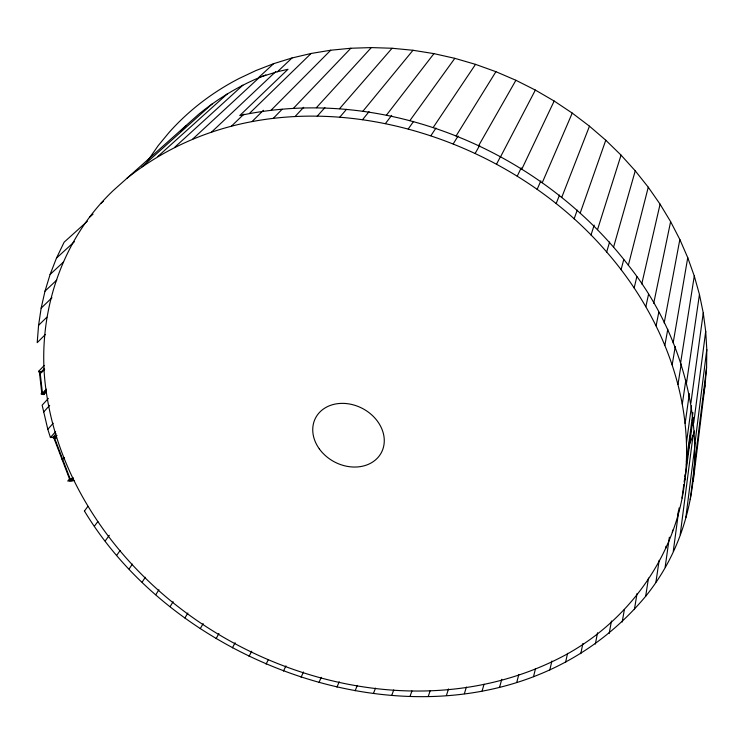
<?xml version="1.0" encoding="UTF-8"?>
<svg xmlns="http://www.w3.org/2000/svg" width="744" height="744" viewBox="0 0 744 744"><rect width="100%" height="100%" fill="white"/><g stroke="black" fill="none" stroke-linecap="round" stroke-linejoin="round"><path stroke-width="1.12" d="M265.841 74.958C241.568 84.277 218.969 97.771 198.815 114.167L113.358 190.445C58.516 242.274 34.587 321.901 46.881 395.799C57.865 466.014 95.706 530.054 146.373 579.092C252.542 682.322 425.038 727.148 560.846 657.398C627.797 623.016 676.742 555.275 684.889 480.047C694.729 397.082 660.709 313.922 606.676 252.002C493.198 119.812 271.532 63.11 127.029 178.216M693.25 481.154L705.052 385.132L706.577 367.499L706.8 349.541L705.703 331.331L703.257 312.945L699.453 294.475L694.282 276.024L687.744 257.666L679.849 239.503L670.614 221.647L660.077 204.182L648.266 187.209L635.246 170.832L621.054 155.133L605.774 140.225L589.471 126.182L572.248 113.097L554.168 101.035L535.355 90.07L515.908 80.278L495.923 71.694L475.528 64.365L454.826 58.339L433.938 53.633L412.985 50.276L392.079 48.258L371.321 47.588L350.843 48.248L330.736 50.22L311.094 53.475L292.029 57.976L273.615 63.686L258.642 77.506L277.484 71.722L288.002 69.266L239.782 115.543C383.792 84.658 539.614 149.721 628.364 265.245C701.983 357.399 723.447 499.866 645.662 596.297C495.569 776.215 194.444 693.659 84.388 510.942M87.346 221.238L64.142 242.181L56.479 258.103L50.099 274.452L44.993 291.155L41.153 308.146L38.567 325.342L37.2 342.677L45.338 334.521M690.237 499.605L706.577 367.499M695.017 442.838L706.8 349.541M685.866 517.489L695.231 443.126M680.193 534.731L693.082 435.305L694.459 430.99M693.696 423.141L705.703 331.331M686.396 461.559L692.924 412.594M682.016 498.071L683.838 484.372M684.136 482.093L684.443 479.806M684.899 476.383L685.196 474.105M686.414 464.972L686.712 462.694M687.019 460.415L687.475 456.993M687.772 454.705L688.079 452.426M688.535 449.004L688.991 445.582M689.288 443.294L689.595 441.015M690.051 437.593L690.348 435.305M690.804 431.883L691.111 429.604M691.567 426.182L691.864 423.894M692.32 420.472L692.627 418.193M684.889 480.047L693.185 417.328M677.821 515.536L678.435 510.97M673.274 551.285L679.095 507.947M686.489 442.661L691.492 405.871M672.344 532.388L672.66 530.109M690.869 403.192L703.257 312.945M665.164 567.095L669.368 537.196M685.14 423.448L689.335 393.65M665.657 548.579L665.982 546.273M686.507 383.104L699.453 294.475M655.938 582.106L659.147 560.344M682.313 404.001L685.847 380.035M645.662 596.297L648.498 578.06M680.602 362.951L694.282 276.024M678.007 384.416L681.197 363.974M703.48 394.813L705.052 385.132M634.39 609.615L637.022 593.572M672.195 364.793L675.264 346.49M673.162 342.863L687.744 257.666M622.198 622.031L624.374 609.513M664.894 345.225L667.777 329.313M609.15 633.535L611.475 620.97M664.197 322.933L679.849 239.503M595.321 644.09L597.544 632.763M656.106 325.826L658.784 312.275M580.776 653.697L582.896 643.486M653.716 303.282L670.614 221.647M645.848 306.686L648.526 294.364M565.589 662.337L567.56 653.344M641.756 284.013L660.077 204.182M549.807 670L551.899 661.007M634.167 287.937L636.855 276.656M533.513 676.687L535.447 668.819M628.364 265.245L648.266 187.209M516.755 682.397L518.801 674.538M621.091 269.672L623.742 259.6M499.615 687.131L501.763 679.281M613.595 247.082L635.246 170.832M482.131 690.888L484.046 684.248M606.676 252.002L609.596 242.014M464.377 693.687L466.386 687.065M597.516 229.645L621.054 155.133M446.409 695.528L448.511 688.925M590.996 235.03L594.196 225.125M428.265 696.412L430.106 690.934M410.028 696.365L411.944 690.916M580.208 213.026L605.774 140.225M574.126 218.866L577.251 210.124M391.725 695.398L393.725 689.967M373.414 693.529L375.497 688.126M561.757 197.346L589.471 126.182M556.14 203.614L559.516 195.058M355.148 690.758L357.306 685.382M688.451 446.763L693.082 435.305M336.967 687.112L339.218 681.774M542.255 182.68L572.248 113.097M537.149 189.348L540.841 180.848M318.934 682.611L321.259 677.3M301.078 677.263L303.487 671.99M283.455 671.097L285.938 665.861M521.823 169.139L554.168 101.035M517.247 176.161L521.219 167.837M266.101 664.122L268.156 659.965M249.063 656.366L251.714 651.214M496.546 164.145L500.275 157.003M500.563 156.789L535.355 90.07M232.388 647.857L235.113 642.742M216.104 638.603L218.913 633.535M478.606 145.712L515.908 80.278M475.174 153.357L479.722 145.34M200.266 628.634L203.149 623.602M184.912 617.966L187.869 612.991M147.228 161.457L158.119 145.74L168.99 132.562A306.788 262.892 27.9 0 1 239.084 78.501L255.945 70.54L273.615 63.686M170.088 606.639L173.12 601.701M453.236 143.862L458.09 135.985M456.081 135.966L495.923 71.694M155.822 594.67L158.928 589.778M142.169 582.078L145.35 577.242M430.878 135.715L435.956 128.07M433.11 127.605L475.528 64.365M129.158 568.9L132.404 564.11M116.836 555.173L120.156 550.43M408.224 128.945L413.599 121.412M105.239 540.907L109.303 535.28M409.832 120.677L454.826 58.339M94.414 526.157L97.864 521.516M385.392 123.597L391.679 115.348M84.444 511.016L87.922 506.348M386.387 115.208L433.938 53.633M56.033 433.798L52.973 437.305L53.215 437.918L54.452 437.825L70.699 480.373L69.462 480.447L69.638 480.894L72.094 480.754L73.517 478.996M72.717 477.443L70.578 480.075L71.815 480.01L73.228 478.252M362.533 119.691L369.052 111.637M71.405 479.499L72.838 477.722M69.88 478.42L67.741 481.061L73.991 480.587M362.914 111.219L412.985 50.276M62.673 459.346L64.124 457.607M64.151 457.69L62.05 459.392M339.757 117.217L346.49 109.349M52.973 437.305L55.465 437.128L56.99 435.37M339.524 108.717L392.079 48.258M48.379 398.393L42.148 405.192L47.811 429.325L50.425 437.537L55.623 431.585M47.811 429.325L53.187 423.252M317.204 116.194L324.905 107.62M43.468 412.195L49.69 405.35M316.377 107.694L371.321 47.588M44.249 365.462L38.669 371.275L38.735 371.879L40.092 372.149L42.501 393.743L41.162 393.52L41.227 394.106L43.915 394.571L43.812 393.66L46.165 391.121M43.915 394.571L46.268 392.023M46.407 389.196L42.464 393.427L43.812 393.66M44.036 392.097L46.454 389.493M294.987 116.594L303.682 107.322M40.12 372.428L41.478 372.651L41.376 371.73L44.556 368.401M293.573 108.15L350.843 48.248M41.478 372.651L44.659 369.322M180.597 131.232L186.065 125.559M273.215 118.408L282.125 109.275M271.244 110.056L330.736 50.22M252.021 121.598L263.441 110.27M38.567 325.342L46.844 317.223M249.5 113.376L311.094 53.475M41.153 308.146L51.959 297.749M231.486 126.117L243.939 114.111M44.993 291.155L56.786 280.014M277.484 71.722L292.029 57.976M211.715 131.93L275.782 71.591M50.099 274.452L63.584 261.925M192.798 138.97L259.368 77.45M56.479 258.103L74.363 241.735M174.803 147.191L242.897 85.169M89.596 217.248L93.037 214.151M157.802 156.519L227.283 93.902M100.868 203.475L103.463 201.159M141.862 166.888L212.57 103.593M50.425 437.537L56.618 436.998M54.544 438.058L53.921 438.104L70.076 480.41M54.693 438.449L55.94 438.356L55.465 437.128M38.669 371.275L41.376 371.73M71.815 480.01L72.094 480.754M39.413 372.037L41.831 393.632M319.316 448.874A37.181 30.169 27.9 0 0 381.002 453.273A37.181 30.169 27.9 0 0 345.207 403.471A37.181 30.169 27.9 0 0 319.316 448.874"/></g></svg>
